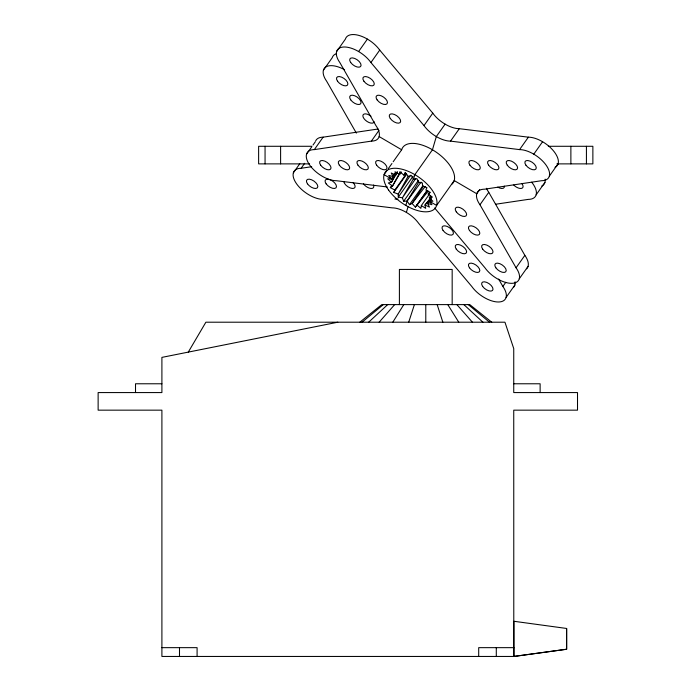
<?xml version="1.0" encoding="UTF-8"?>
<svg xmlns="http://www.w3.org/2000/svg" width="691" height="691" viewBox="0 0 691 691"><rect width="100%" height="100%" fill="white"/><g stroke="black" fill="none" stroke-linecap="round" stroke-linejoin="round"><path stroke-width="1.04" d="M513.862 656.45L513.862 621.269L566.629 628.465L566.629 649.238L513.862 656.45L566.629 649.238L566.629 628.465M397.334 172.016L391.417 182.277L387.746 178.796L391.616 179.064L394.682 173.786L393.084 176.602L391.218 172.975L395.736 175.048L394.993 171.731L399.372 174.521L399.813 171.731L403.769 175.048L405.349 172.975L408.606 176.602L411.231 175.384L413.564 179.064L417.053 178.796L418.305 182.277L422.417 182.977L422.503 186.026L426.96 187.632L425.872 190.042L430.372 192.452L428.187 194.059L432.419 197.108L429.284 197.807L432.955 201.288L429.085 201.021L431.167 198.619M429.344 194.223L421.329 205.564L420.888 208.354L416.932 205.037L427.271 190.353M405.842 205.434L407.137 201.021L418.876 181.906M413.564 179.064L414.859 174.65L432.454 149.774L436.315 136.576L445.116 124.138M406.377 212.413L408.156 206.324M408.709 322.205L414.401 304.61M421.035 182.087L407.137 201.021L403.648 201.288L402.395 197.807L398.284 197.108L398.197 194.059L393.74 192.452L394.829 190.042L406.55 173.467M399.191 173.717L392.514 186.026L390.329 187.632L394.829 190.042M397.083 171.999L391.417 182.277L388.29 182.977L392.514 186.026L400.659 172.309M408.096 176.309L398.197 194.059L410.506 175.238M387.107 170.357L384.075 174.65L391.616 179.064L394.224 174.477M397.325 172.284L395.736 175.048L397.446 172.318M413.512 178.667L402.395 197.807L415.766 178.503M188.289 352.108L205.883 322.205L504.948 322.205L513.741 348.592L513.741 392.574L577.512 392.574L577.512 410.16L513.741 410.16L513.793 647.925M405.436 172.344L403.769 175.048L405.643 172.413M392.799 322.205L403.794 304.61M423.134 186.656L412.095 203.482L409.469 204.7L407.137 201.021M323.414 70.206L332.207 57.768A21.991 10.996 35.3 0 1 336.336 53.743M336.603 51.54L345.405 39.102A21.991 10.996 35.3 0 1 359.968 35.733A21.991 10.996 35.3 0 1 379.722 50.098L432.782 113.143A21.991 10.996 35.3 0 0 459.325 128.69L528.373 137.172A21.991 10.996 35.3 0 1 552.765 150.025A21.991 10.996 35.3 0 1 555.011 167.334M358.594 51.54L367.396 39.102M434.656 208.017L484.961 267.788A21.991 10.996 35.3 0 0 511.504 283.336A21.991 10.996 35.3 0 0 516.056 267.788L479.969 204.743A21.991 10.996 35.3 0 1 484.521 189.196L541.563 180.714A21.991 10.996 35.3 0 0 546.115 165.166A21.991 10.996 35.3 0 0 519.572 149.61L450.532 141.128A21.991 10.996 35.3 0 1 423.989 125.581L370.929 62.536L379.722 50.098M293.355 172.828L299.808 163.707M306.545 154.171L311.822 146.708M312.997 145.05L315.346 141.733M505.795 282.299L502.867 286.445A21.991 10.996 35.3 0 1 498.315 301.993A21.991 10.996 35.3 0 1 471.763 286.445L418.703 223.4A21.991 10.996 35.3 0 0 392.16 207.853L323.12 199.371A21.991 10.996 35.3 0 1 296.577 183.823A21.991 10.996 35.3 0 1 301.129 168.276L304.645 163.301M387.297 186.976L336.31 180.714A21.991 10.996 35.3 0 1 309.767 165.166A21.991 10.996 35.3 0 1 314.327 149.61L323.12 137.172L378.055 129.01M314.327 149.61L371.369 141.128L378.988 130.349M388.316 168.647L391.961 163.499M393.17 161.78L401.67 149.774A30.784 15.392 35.3 0 1 435.84 151.908A30.784 15.392 35.3 0 1 452.156 184.013M423.989 125.581L432.782 113.143M399.372 174.521L401.229 171.904M390.329 187.632L391.564 185.888M399.579 174.547L400.815 172.802M393.74 192.452L406.697 174.132M398.284 197.108L413.088 176.179M403.648 201.288L418.452 180.351M450.532 141.128L459.325 128.69M409.469 204.7L423.039 185.508M425.241 186.527L412.095 203.482L415.351 207.11L427.073 190.535M479.675 189.602L476.747 193.748L454.22 180.558L436.626 205.434L429.085 201.021L430.493 199.414M479.969 204.743L488.762 192.305A21.991 10.996 35.3 0 1 486.447 188.28M519.572 149.61L528.373 137.172M533.789 154.171L542.582 141.733M536.147 194.819L544.94 182.381M549.336 176.162L558.138 163.715M516.056 267.788L524.858 255.35L488.762 192.305M506.088 297.441L514.881 285.003M519.278 278.784L528.079 266.346M415.351 207.11L428.247 191.113M430.312 198.377L424.974 205.037L425.716 208.354L421.329 205.564M429.56 192.392L428.187 194.059L429.629 192.461M431.167 197.842L424.974 205.037L429.491 207.11L427.617 203.482L431.098 199.362L427.617 203.482L431.961 204.7L429.085 201.021M379.134 322.205L394.682 304.61M368.649 322.205L387.694 304.61M362.058 322.205L383.298 304.61M359.812 322.205L381.803 304.61L469.759 304.61L491.75 322.205M337.821 322.205L161.901 357.385L161.901 392.574L98.131 392.574L98.131 410.16L161.901 410.16L161.901 656.45L513.879 656.45L513.879 647.657L478.699 647.657L478.699 656.45M301.129 168.276L311.693 166.704M495.62 204.242L528.373 199.371A21.991 10.996 35.3 0 0 531.69 182.199M311.762 146.285L258.624 146.285L258.624 163.879L309.611 163.879M548.317 146.285L592.869 146.285L592.869 163.879L556.911 163.879M394.958 199.06L398.059 199.06M161.901 383.773L135.514 383.773L135.514 392.574M513.741 383.773L540.129 383.773L540.129 392.574M161.901 647.657L197.09 647.657L197.09 656.45M393.084 176.602L388.739 175.384L391.616 179.064M379.143 136.576L401.67 149.774M468.265 304.61L489.504 322.205M463.868 304.61L482.914 322.205M456.881 304.61L472.428 322.205M447.768 304.61L458.764 322.205M498.617 279.034L502.867 286.445M356.357 133.113L326.636 81.201A21.991 10.996 35.3 0 1 325.858 66.967A21.991 10.996 35.3 0 1 344.584 69.739M437.161 304.61L442.853 322.205M586.426 146.285L586.426 163.879M570.878 146.285L570.878 163.879M496.293 647.657L496.293 656.45M452.173 304.61L452.173 269.43L399.398 269.43L399.398 304.61M425.786 304.61L425.786 322.205M280.606 146.285L280.606 163.879M265.059 146.285L265.059 163.879M179.496 647.657L179.496 656.45M353.092 182.614A6.599 3.3 35.3 0 1 352.108 188.444A6.599 3.3 35.3 0 1 343.755 181.491M373.46 185.033A6.599 3.3 35.3 0 1 370.765 188.444A6.599 3.3 35.3 0 1 363.44 183.823M504.404 186.155A6.599 3.3 35.3 0 1 497.753 187.123M522.042 183.823A6.599 3.3 35.3 0 1 521.256 188.444A6.599 3.3 35.3 0 1 513.724 185.033M545.13 179.159A21.991 10.996 35.3 0 1 541.822 186M515.071 281.781A21.991 10.996 35.3 0 1 513.404 287.473M374.202 121.815A6.599 3.3 35.3 0 1 367.12 121.512A6.599 3.3 35.3 0 1 363.19 114.697A6.599 3.3 35.3 0 1 370.963 116.183M524.858 255.35A21.991 10.996 35.3 0 1 526.602 268.816M371.369 141.128A21.991 10.996 35.3 0 0 375.921 125.581L339.825 62.536A21.991 10.996 35.3 0 1 344.386 46.988A21.991 10.996 35.3 0 1 370.929 62.536M315.692 140.817A21.991 10.996 35.3 0 1 323.12 137.172M430.666 196.175L429.284 197.807L430.692 196.227M326.117 183.823A6.599 3.3 35.3 0 0 335.973 187.866A6.599 3.3 35.3 0 0 330.263 179.781A6.599 3.3 35.3 0 0 326.117 183.823M388.584 190.042A30.784 15.392 35.3 0 0 434.57 208.898A30.784 15.392 35.3 0 0 407.906 171.187A30.784 15.392 35.3 0 0 388.584 190.042M307.46 183.823A6.599 3.3 35.3 0 0 317.316 187.866A6.599 3.3 35.3 0 0 311.598 179.781A6.599 3.3 35.3 0 0 307.46 183.823M469.457 267.788A6.599 3.3 35.3 0 0 479.312 271.831A6.599 3.3 35.3 0 0 473.594 263.746A6.599 3.3 35.3 0 0 469.457 267.788M456.267 249.131A6.599 3.3 35.3 0 0 466.114 253.165A6.599 3.3 35.3 0 0 460.405 245.089A6.599 3.3 35.3 0 0 456.267 249.131M443.069 230.474A6.599 3.3 35.3 0 0 452.925 234.508A6.599 3.3 35.3 0 0 447.207 226.432A6.599 3.3 35.3 0 0 443.069 230.474M482.655 286.445A6.599 3.3 35.3 0 0 492.502 290.488A6.599 3.3 35.3 0 0 486.792 282.412A6.599 3.3 35.3 0 0 482.655 286.445M350.708 99.858A6.599 3.3 35.3 0 0 360.564 103.9A6.599 3.3 35.3 0 0 354.854 95.816A6.599 3.3 35.3 0 0 350.708 99.858M337.519 81.201A6.599 3.3 35.3 0 0 347.374 85.235A6.599 3.3 35.3 0 0 341.656 77.159A6.599 3.3 35.3 0 0 337.519 81.201M456.267 211.809A6.599 3.3 35.3 0 0 466.114 215.851A6.599 3.3 35.3 0 0 460.405 207.775A6.599 3.3 35.3 0 0 456.267 211.809M469.457 230.474A6.599 3.3 35.3 0 0 479.312 234.508A6.599 3.3 35.3 0 0 473.594 226.432A6.599 3.3 35.3 0 0 469.457 230.474M482.655 249.131A6.599 3.3 35.3 0 0 492.502 253.165A6.599 3.3 35.3 0 0 486.792 245.089A6.599 3.3 35.3 0 0 482.655 249.131M495.844 267.788A6.599 3.3 35.3 0 0 505.7 271.831A6.599 3.3 35.3 0 0 499.982 263.746A6.599 3.3 35.3 0 0 495.844 267.788M390.294 118.515A6.599 3.3 35.3 0 0 400.149 122.557A6.599 3.3 35.3 0 0 394.431 114.473A6.599 3.3 35.3 0 0 390.294 118.515M377.096 99.858A6.599 3.3 35.3 0 0 386.951 103.9A6.599 3.3 35.3 0 0 381.242 95.816A6.599 3.3 35.3 0 0 377.096 99.858M363.907 81.201A6.599 3.3 35.3 0 0 373.762 85.235A6.599 3.3 35.3 0 0 368.044 77.159A6.599 3.3 35.3 0 0 363.907 81.201M350.708 62.536A6.599 3.3 35.3 0 0 360.564 66.578A6.599 3.3 35.3 0 0 354.854 58.502A6.599 3.3 35.3 0 0 350.708 62.536M376.63 165.166A6.599 3.3 35.3 0 0 386.485 169.2A6.599 3.3 35.3 0 0 380.776 161.124A6.599 3.3 35.3 0 0 376.63 165.166M357.973 165.166A6.599 3.3 35.3 0 0 367.828 169.2A6.599 3.3 35.3 0 0 362.11 161.124A6.599 3.3 35.3 0 0 357.973 165.166M339.316 165.166A6.599 3.3 35.3 0 0 349.162 169.2A6.599 3.3 35.3 0 0 343.453 161.124A6.599 3.3 35.3 0 0 339.316 165.166M320.65 165.166A6.599 3.3 35.3 0 0 330.505 169.2A6.599 3.3 35.3 0 0 324.796 161.124A6.599 3.3 35.3 0 0 320.65 165.166M469.923 165.166A6.599 3.3 35.3 0 0 479.779 169.2A6.599 3.3 35.3 0 0 474.069 161.124A6.599 3.3 35.3 0 0 469.923 165.166M488.589 165.166A6.599 3.3 35.3 0 0 498.436 169.2A6.599 3.3 35.3 0 0 492.726 161.124A6.599 3.3 35.3 0 0 488.589 165.166M507.246 165.166A6.599 3.3 35.3 0 0 517.101 169.2A6.599 3.3 35.3 0 0 511.383 161.124A6.599 3.3 35.3 0 0 507.246 165.166M525.903 165.166A6.599 3.3 35.3 0 0 535.758 169.2A6.599 3.3 35.3 0 0 530.04 161.124A6.599 3.3 35.3 0 0 525.903 165.166"/></g></svg>
